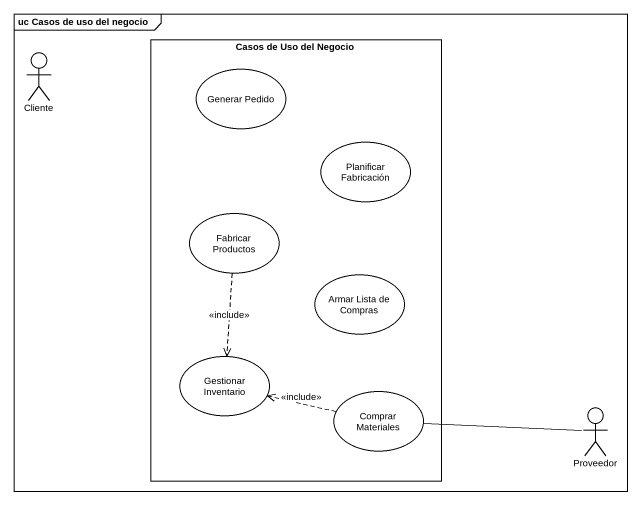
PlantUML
@startuml
mainframe uc Casos de uso del negocio
rectangle "Casos de Uso del Negocio" as Casos_de_Uso_del_Negocio {
  usecase "Generar Pedido" as Generar_Pedido
  usecase "Planificar Fabricación" as Planificar_Fabricación
  usecase "Fabricar Productos" as Fabricar_Productos
  usecase "Armar Lista de Compras" as Armar_Lista_de_Compras
  usecase "Gestionar Inventario" as Gestionar_Inventario
  usecase "Comprar Materiales" as Comprar_Materiales
}
actor Cliente
actor Proveedor
Fabricar_Productos ..> Gestionar_Inventario : <<include>>
Comprar_Materiales .left.> Gestionar_Inventario : <<include>>
Comprar_Materiales -right- Proveedor
@enduml
